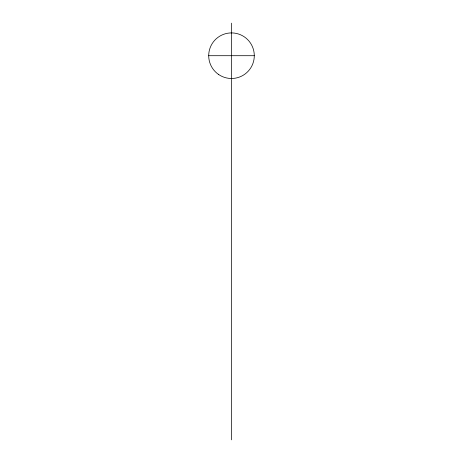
<?xml version="1.0" encoding="UTF-8"?>
<svg xmlns="http://www.w3.org/2000/svg" width="463" height="463" viewBox="0 0 463 463"><rect width="100%" height="100%" fill="white"/><g stroke="black" fill="none" stroke-linecap="round" stroke-linejoin="round"><path stroke-width="0.69" d="M208.715 55.705L254.285 55.705M231.5 23.15L231.5 439.85M218.698 74.555A22.785 22.785 0 0 0 254.228 57.366A22.785 22.785 0 0 0 221.574 35.188A22.785 22.785 0 0 0 218.698 74.555"/></g></svg>
